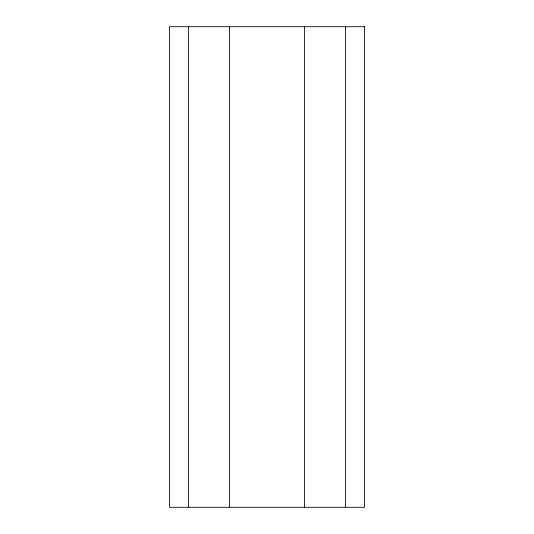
<?xml version="1.0" encoding="UTF-8"?>
<svg xmlns="http://www.w3.org/2000/svg" width="534" height="534" viewBox="0 0 534 534"><rect width="100%" height="100%" fill="white"/><g stroke="black" fill="none" stroke-linecap="round" stroke-linejoin="round"><path stroke-width="0.8" d="M345.565 26.7L345.565 507.3M304.52 26.7L304.52 507.3M229.48 26.7L229.48 507.3M188.435 26.7L188.435 507.3M364.508 26.7L169.492 26.7L169.492 507.3L364.508 507.3L364.508 26.7"/></g></svg>
